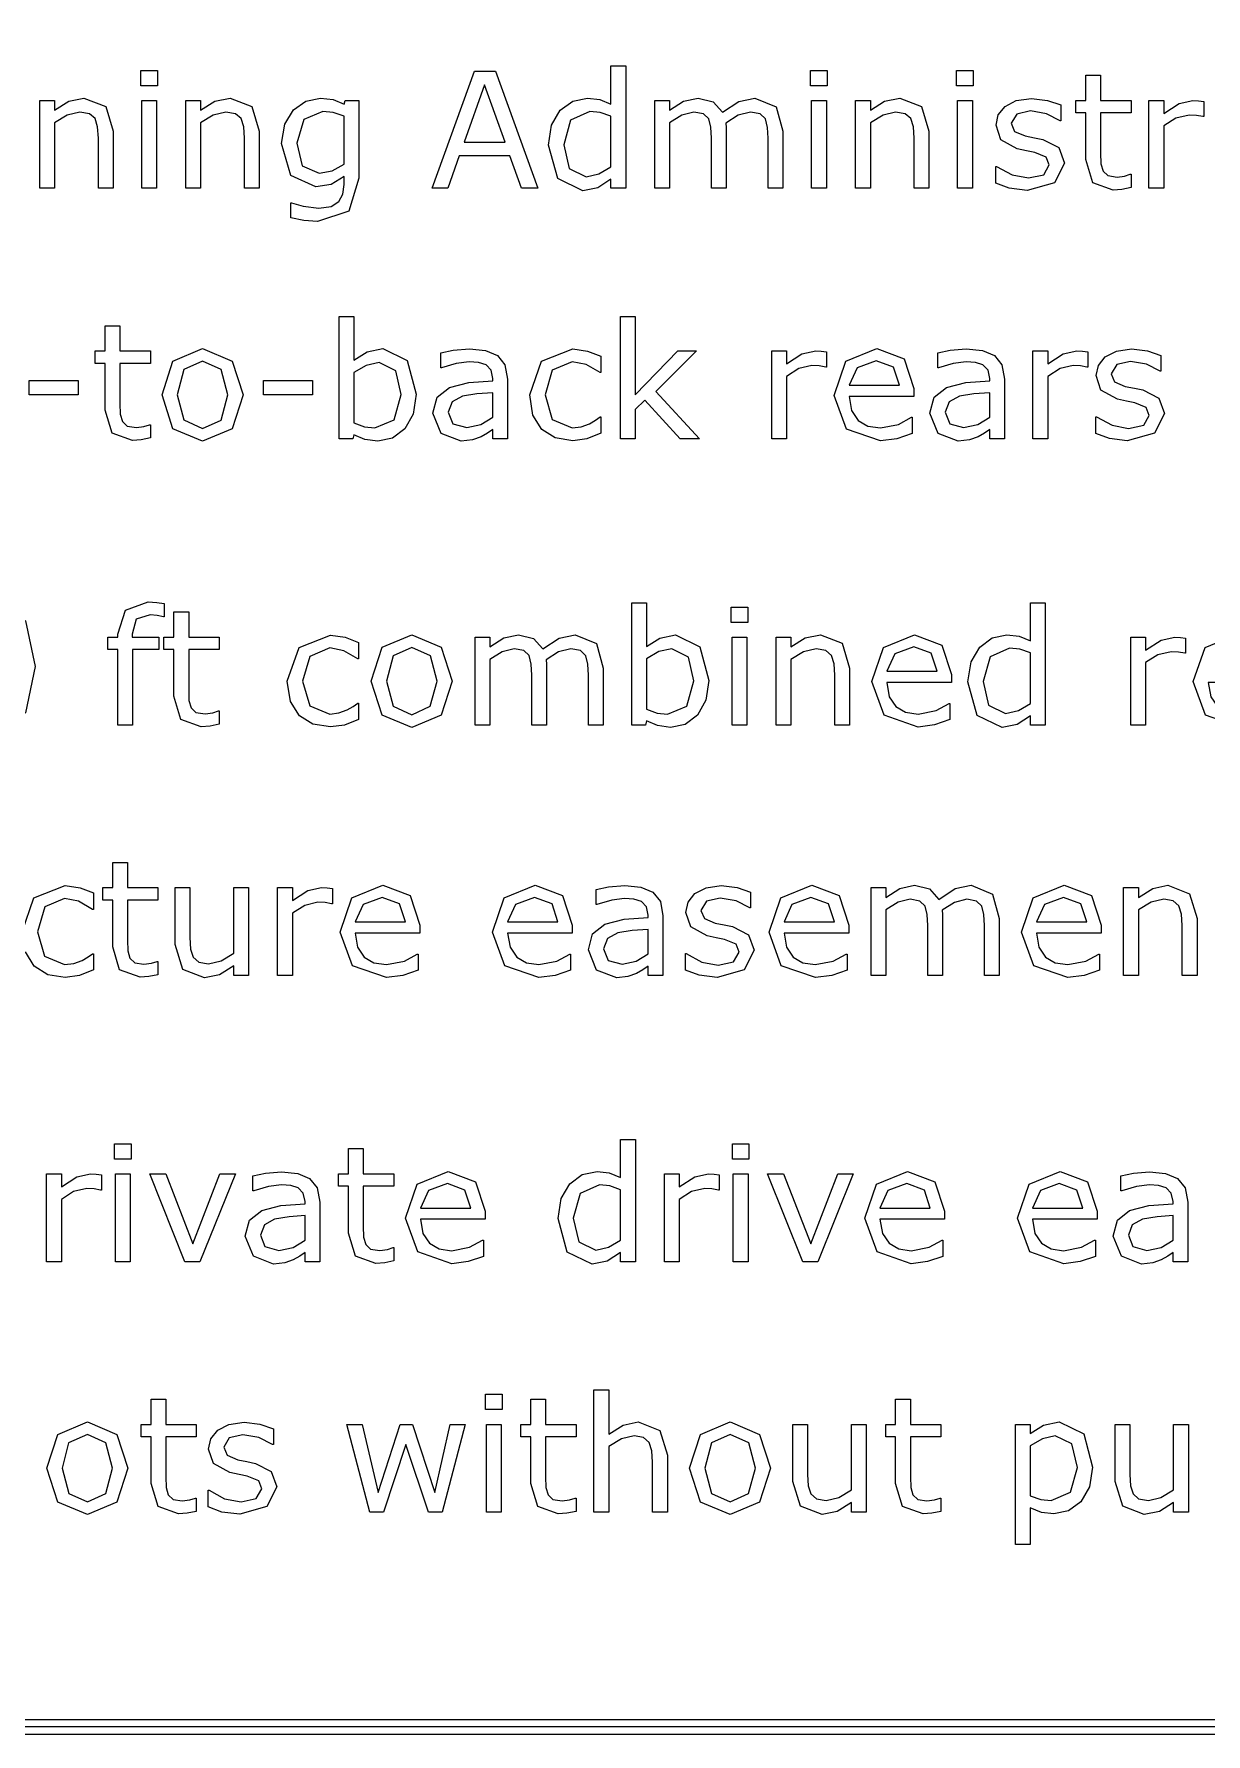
# Model space of a CAD drawing. Header units: inches. Extents: x -33163 to 19162, y -8858 to 30669.
# Drawn here: x 7891 to 8504, y 22702 to 23591 of the extents above; entities that cross this region are included whole.
import ezdxf

# ---------------------------------------------------------------- set-up
doc = ezdxf.new("R2010")
doc.units = ezdxf.units.IN
doc.layers.add('Layer 1', color=7, linetype='Continuous')
doc.layers.add('SOLID-2', color=253, linetype='Continuous')

# ---------------------------------------------------------------- blocks, each defined once
blk = doc.blocks.new('A$C0f725650')
at = {"layer": 'Layer 1', "color": 7}
for points in [[(112.21704, 118.63912), (111.763808, 118.547642), (111.393737, 118.298155), (111.14425, 117.928084), (111.052772, 117.474852), (111.052772, 72.495742), (111.14425, 72.04251), (111.393737, 71.672439), (111.763808, 71.422952), (112.21704, 71.331474), (191.59194, 71.331474), (192.045172, 71.422952), (192.415243, 71.672439), (192.66473, 72.04251), (192.756208, 72.495742), (192.756208, 117.474852), (192.66473, 117.928084), (192.415243, 118.298155), (192.045172, 118.547642), (191.59194, 118.63912), (112.21704, 118.63912)], [(112.21704, 118.533184), (191.59194, 118.533184), (192.004656, 118.45027), (192.340974, 118.223886), (192.567358, 117.887568), (192.650272, 117.474852), (192.650272, 72.495742), (192.567358, 72.083026), (192.340974, 71.746708), (192.004656, 71.520324), (191.59194, 71.43741), (112.21704, 71.43741), (111.804324, 71.520324), (111.468006, 71.746708), (111.241622, 72.083026), (111.158708, 72.495742), (111.158708, 117.474852), (111.241622, 117.887568), (111.468006, 118.223886), (111.804324, 118.45027), (112.21704, 118.533184), (112.21704, 118.533184)], [(112.21704, 118.427248), (191.59194, 118.427248), (191.964141, 118.352899), (192.266706, 118.149618), (192.469987, 117.847053), (192.544336, 117.474852), (192.544336, 72.495742), (192.469987, 72.123541), (192.266706, 71.820976), (191.964141, 71.617695), (191.59194, 71.543346), (112.21704, 71.543346), (111.844839, 71.617695), (111.542274, 71.820976), (111.338993, 72.123541), (111.264644, 72.495742), (111.264644, 117.474852), (111.338993, 117.847053), (111.542274, 118.149618), (111.844839, 118.352899), (112.21704, 118.427248), (112.21704, 118.427248)], [(133.183433, 95.707733), (132.936937, 95.707733), (132.936937, 95.934462), (133.183433, 95.934462), (133.183433, 95.707733)], [(138.812153, 94.191548), (138.566819, 94.191548), (138.397062, 94.674076), (137.648271, 94.674076), (137.478515, 94.191548), (137.244809, 94.191548), (137.875003, 95.922836), (138.181959, 95.922836), (138.812153, 94.191548)], [(140.110909, 94.191548), (139.892319, 94.191548), (139.892319, 94.327586), (139.695818, 94.200851), (139.47374, 94.155504), (139.103996, 94.334563), (138.967958, 94.831042), (139.014467, 95.125211), (139.142366, 95.344966), (139.326074, 95.47984), (139.544664, 95.526348), (139.726049, 95.504255), (139.892319, 95.43798), (139.892319, 96.000735), (140.110909, 96.000735), (140.110909, 94.191548)], [(143.092119, 95.707733), (142.845623, 95.707733), (142.845623, 95.934462), (143.092119, 95.934462), (143.092119, 95.707733)], [(145.25245, 95.707733), (145.005954, 95.707733), (145.005954, 95.934462), (145.25245, 95.934462), (145.25245, 95.707733)], [(147.586024, 94.203176), (147.451151, 94.176432), (147.322087, 94.165981), (147.019782, 94.272952), (146.916299, 94.615952), (146.916299, 95.306609), (146.768635, 95.306609), (146.768635, 95.490317), (146.916299, 95.490317), (146.916299, 95.863551), (147.134889, 95.863551), (147.134889, 95.490317), (147.586024, 95.490317), (147.586024, 95.306609), (147.134889, 95.306609), (147.134889, 94.714785), (147.139546, 94.554328), (147.172103, 94.44736), (147.241865, 94.378759), (147.379068, 94.35783), (147.490687, 94.372938), (147.574404, 94.39968), (147.586019, 94.39968), (147.586024, 94.203176)], [(138.326138, 94.871738), (138.022667, 95.721684), (137.718036, 94.871738), (138.326138, 94.871738)], [(132.527661, 94.191548), (132.309071, 94.191548), (132.309071, 94.931036), (132.298593, 95.098467), (132.260224, 95.221715), (132.176507, 95.293806), (132.034656, 95.318227), (131.847458, 95.274044), (131.66026, 95.161261), (131.66026, 94.191548), (131.44167, 94.191548), (131.44167, 95.490304), (131.66026, 95.490304), (131.66026, 95.346127), (131.871874, 95.478678), (132.09628, 95.526348), (132.41719, 95.399613), (132.527648, 95.03452), (132.527661, 94.191548)], [(133.169482, 94.191548), (132.950891, 94.191548), (132.950891, 95.490304), (133.169482, 95.490304), (133.169482, 94.191548)], [(134.687992, 94.191548), (134.469402, 94.191548), (134.469402, 94.931036), (134.458924, 95.098467), (134.420557, 95.221715), (134.33684, 95.293806), (134.194989, 95.318227), (134.007792, 95.274044), (133.820594, 95.161261), (133.820594, 94.191548), (133.602003, 94.191548), (133.602003, 95.490304), (133.820594, 95.490304), (133.820594, 95.346127), (134.032207, 95.478678), (134.256613, 95.526348), (134.577523, 95.399613), (134.687982, 95.03452), (134.687992, 94.191548)], [(136.162317, 94.339214), (136.012328, 93.854361), (135.550729, 93.699717), (135.348415, 93.714825), (135.155404, 93.755521), (135.155404, 93.978762), (135.16702, 93.978762), (135.336779, 93.927603), (135.569321, 93.89621), (135.754193, 93.922951), (135.868141, 93.997365), (135.926275, 94.106662), (135.943711, 94.249677), (135.943711, 94.368274), (135.754188, 94.249677), (135.525133, 94.211307), (135.155389, 94.378738), (135.019351, 94.853127), (135.065859, 95.14148), (135.19492, 95.351932), (135.378631, 95.479832), (135.593734, 95.52634), (135.782093, 95.503083), (135.943711, 95.434482), (135.957655, 95.490293), (136.162291, 95.490293), (136.162317, 94.339214)], [(135.943727, 94.548502), (135.943727, 95.256598), (135.780948, 95.312409), (135.63212, 95.329845), (135.348415, 95.20892), (135.244934, 94.857781), (135.321674, 94.526407), (135.576308, 94.413623), (135.766993, 94.449667), (135.943727, 94.548497), (135.943727, 94.548502)], [(139.892319, 94.511297), (139.892319, 95.256598), (139.734188, 95.311245), (139.581873, 95.326352), (139.295843, 95.198453), (139.193526, 94.835686), (139.272588, 94.483383), (139.526062, 94.363622), (139.714424, 94.404318), (139.892319, 94.511289), (139.892319, 94.511297)], [(142.436345, 94.191548), (142.217754, 94.191548), (142.217754, 94.931036), (142.209605, 95.092654), (142.178213, 95.217066), (142.101473, 95.292642), (141.957296, 95.318227), (141.773586, 95.271719), (141.589875, 95.155448), (141.595696, 95.092659), (141.598077, 95.022897), (141.598077, 94.191548), (141.379484, 94.191548), (141.379484, 94.931036), (141.371335, 95.093818), (141.339942, 95.218228), (141.263203, 95.292642), (141.119026, 95.318227), (140.938805, 95.274044), (140.759746, 95.161261), (140.759746, 94.191548), (140.541156, 94.191548), (140.541156, 95.490304), (140.759746, 95.490304), (140.759746, 95.346127), (140.963221, 95.478678), (141.18065, 95.526348), (141.405053, 95.470537), (141.543417, 95.315896), (141.785264, 95.476352), (142.018971, 95.526348), (142.334065, 95.396123), (142.436385, 95.03452), (142.436345, 94.191548)], [(143.078165, 94.191548), (142.859575, 94.191548), (142.859575, 95.490304), (143.078165, 95.490304), (143.078165, 94.191548)], [(144.596676, 94.191548), (144.378085, 94.191548), (144.378085, 94.931036), (144.367608, 95.098467), (144.329238, 95.221715), (144.245521, 95.293806), (144.10367, 95.318227), (143.916473, 95.274044), (143.729275, 95.161261), (143.729275, 94.191548), (143.510684, 94.191548), (143.510684, 95.490304), (143.729275, 95.490304), (143.729275, 95.346127), (143.940891, 95.478678), (144.165294, 95.526348), (144.486204, 95.399613), (144.596663, 95.03452), (144.596676, 94.191548)], [(145.238496, 94.191548), (145.019905, 94.191548), (145.019905, 95.490304), (145.238496, 95.490304), (145.238496, 94.191548)], [(146.598879, 94.565944), (146.451212, 94.274101), (146.050075, 94.160155), (145.784974, 94.193874), (145.583824, 94.269449), (145.583824, 94.514784), (145.59544, 94.514784), (145.825656, 94.390372), (146.068665, 94.345027), (146.294232, 94.391536), (146.375623, 94.538038), (146.331438, 94.654309), (146.161682, 94.721749), (146.039598, 94.74617), (145.90356, 94.776401), (145.660551, 94.908952), (145.589624, 95.125216), (145.622181, 95.27637), (145.723336, 95.403105), (145.888444, 95.489148), (146.114012, 95.521702), (146.348879, 95.492635), (146.547706, 95.424034), (146.547706, 95.190328), (146.53609, 95.190328), (146.332615, 95.293811), (146.097745, 95.33683), (145.895432, 95.290322), (145.812879, 95.154284), (145.862877, 95.033361), (146.021005, 94.967086), (146.155882, 94.93918), (146.281456, 94.913595), (146.516323, 94.793837), (146.598879, 94.565944), (146.598879, 94.565944)], [(148.660377, 95.251946), (148.648762, 95.251946), (148.553419, 95.268218), (148.445287, 95.274039), (148.249951, 95.228692), (148.068566, 95.113583), (148.068566, 94.191548), (147.849975, 94.191548), (147.849975, 95.490304), (148.068566, 95.490304), (148.068566, 95.298455), (148.297623, 95.446121), (148.501098, 95.490304), (148.583651, 95.486811), (148.66039, 95.47636), (148.660377, 95.251946)], [(137.012267, 91.146661), (136.965755, 90.853656), (136.842507, 90.635066), (136.661125, 90.496702), (136.443696, 90.451355), (136.250686, 90.478096), (136.087903, 90.547862), (136.073952, 90.487386), (135.869313, 90.487386), (135.869313, 92.296575), (136.087903, 92.296575), (136.087903, 91.650104), (136.28324, 91.773352), (136.515784, 91.822186), (136.878552, 91.645453), (137.012267, 91.146647), (137.012267, 91.146661)], [(141.202703, 90.487386), (140.914347, 90.487386), (140.393449, 91.055956), (140.251599, 90.92108), (140.251599, 90.487386), (140.033008, 90.487386), (140.033008, 92.296575), (140.251599, 92.296575), (140.251599, 91.136183), (140.882954, 91.786142), (141.158518, 91.786142), (140.555067, 91.186179), (141.202703, 90.487386)], [(133.07879, 90.499014), (132.943914, 90.47227), (132.814853, 90.461819), (132.512546, 90.56879), (132.409065, 90.91179), (132.409065, 91.602447), (132.261398, 91.602447), (132.261398, 91.786155), (132.409065, 91.786155), (132.409065, 92.159389), (132.627655, 92.159389), (132.627655, 91.786155), (133.07879, 91.786155), (133.07879, 91.602447), (132.627655, 91.602447), (132.627655, 91.010623), (132.632312, 90.850166), (132.664866, 90.743198), (132.734629, 90.674597), (132.871831, 90.653668), (132.983451, 90.668776), (133.067167, 90.695518), (133.078782, 90.695518), (133.07879, 90.499014)], [(134.449635, 91.136183), (134.286853, 90.635052), (133.850833, 90.451342), (133.41249, 90.635052), (133.250873, 91.136183), (133.41249, 91.637314), (133.850833, 91.822186), (134.286853, 91.637314), (134.449635, 91.136183), (134.449635, 91.136183)], [(138.362182, 90.487386), (138.144753, 90.487386), (138.144753, 90.62575), (138.065688, 90.569939), (137.970345, 90.514127), (137.844772, 90.469945), (137.678502, 90.451345), (137.380847, 90.567616), (137.258763, 90.86411), (137.321548, 91.102467), (137.502933, 91.246644), (137.787799, 91.317571), (138.144753, 91.345474), (138.144753, 91.379195), (138.118009, 91.502443), (138.043595, 91.57918), (137.931976, 91.615227), (137.795938, 91.62454), (137.604088, 91.601283), (137.385498, 91.536172), (137.373883, 91.536172), (137.373883, 91.75825), (137.558757, 91.796619), (137.797112, 91.817548), (138.03547, 91.794291), (138.212203, 91.717551), (138.323826, 91.579188), (138.362195, 91.368736), (138.362182, 90.487386)], [(139.743491, 90.568777), (139.535364, 90.487386), (139.327238, 90.458319), (139.069114, 90.499014), (138.867964, 90.624586), (138.736578, 90.836202), (138.690067, 91.135019), (138.864475, 91.634988), (139.327238, 91.816373), (139.545829, 91.78498), (139.743491, 91.708241), (139.743491, 91.465232), (139.731875, 91.465232), (139.524913, 91.584993), (139.317949, 91.62685), (139.02378, 91.501276), (138.916812, 91.135019), (139.021457, 90.773413), (139.317949, 90.647842), (139.452825, 90.665278), (139.576073, 90.710625), (139.665603, 90.761785), (139.731875, 90.809458), (139.743491, 90.809458), (139.743491, 90.568777)], [(143.080491, 91.547784), (143.068876, 91.547784), (142.973533, 91.564056), (142.865401, 91.569877), (142.670062, 91.52453), (142.48868, 91.409421), (142.48868, 90.487386), (142.270089, 90.487386), (142.270089, 91.786142), (142.48868, 91.786142), (142.48868, 91.594293), (142.717734, 91.741959), (142.921209, 91.786142), (143.003762, 91.782649), (143.080501, 91.772198), (143.080491, 91.547784)], [(144.373434, 91.114091), (143.416517, 91.114091), (143.452561, 90.904803), (143.551393, 90.759462), (143.694408, 90.675745), (143.878116, 90.647842), (144.144379, 90.700164), (144.336228, 90.804809), (144.347843, 90.804809), (144.347843, 90.566451), (144.122276, 90.488548), (143.880431, 90.457155), (143.37581, 90.631563), (143.194428, 91.129206), (143.367672, 91.634988), (143.825784, 91.822186), (144.230411, 91.668707), (144.373423, 91.232687), (144.373434, 91.114091)], [(145.714049, 90.487386), (145.49662, 90.487386), (145.49662, 90.62575), (145.417555, 90.569939), (145.322213, 90.514127), (145.196639, 90.469945), (145.03037, 90.451345), (144.732714, 90.567616), (144.61063, 90.86411), (144.673415, 91.102467), (144.8548, 91.246644), (145.139666, 91.317571), (145.49662, 91.345474), (145.49662, 91.379195), (145.469879, 91.502443), (145.395465, 91.57918), (145.283843, 91.615227), (145.147805, 91.62454), (144.955956, 91.601283), (144.737365, 91.536172), (144.72575, 91.536172), (144.72575, 91.75825), (144.910622, 91.796619), (145.14898, 91.817548), (145.387334, 91.794291), (145.564068, 91.717551), (145.67569, 91.579188), (145.71406, 91.368736), (145.714049, 90.487386)], [(146.945368, 91.547784), (146.933753, 91.547784), (146.838411, 91.564056), (146.730278, 91.569877), (146.534942, 91.52453), (146.353557, 91.409421), (146.353557, 90.487386), (146.134967, 90.487386), (146.134967, 91.786142), (146.353557, 91.786142), (146.353557, 91.594293), (146.582612, 91.741959), (146.78609, 91.786142), (146.868642, 91.782649), (146.945382, 91.772198), (146.945368, 91.547784)], [(148.079017, 90.861782), (147.931353, 90.569939), (147.530216, 90.455993), (147.265114, 90.489712), (147.063965, 90.565287), (147.063965, 90.810622), (147.07558, 90.810622), (147.305799, 90.68621), (147.548808, 90.640865), (147.774376, 90.687374), (147.855764, 90.833876), (147.811581, 90.950147), (147.641825, 91.017587), (147.519739, 91.042008), (147.383701, 91.072239), (147.140694, 91.20479), (147.069767, 91.421054), (147.102324, 91.572208), (147.20348, 91.698943), (147.368588, 91.784986), (147.594152, 91.81754), (147.829023, 91.788473), (148.027846, 91.719872), (148.027846, 91.486166), (148.016231, 91.486166), (147.812756, 91.589649), (147.577886, 91.632668), (147.375573, 91.58616), (147.29302, 91.450122), (147.343018, 91.329199), (147.501146, 91.262924), (147.636023, 91.235018), (147.761596, 91.209433), (147.996464, 91.089675), (148.079017, 90.861782), (148.079017, 90.861782)], [(134.224067, 91.136183), (134.125235, 91.510579), (133.850833, 91.633827), (133.574108, 91.510579), (133.47644, 91.136183), (133.57527, 90.765275), (133.850833, 90.639701), (134.124073, 90.764113), (134.224067, 91.136183), (134.224067, 91.136183)], [(136.786699, 91.14084), (136.709959, 91.493143), (136.462299, 91.614065), (136.269288, 91.572208), (136.087903, 91.466401), (136.087903, 90.722262), (136.247196, 90.664125), (136.399513, 90.647853), (136.683215, 90.76645), (136.786699, 91.140845), (136.786699, 91.14084)], [(144.160656, 91.281521), (144.073452, 91.547784), (143.814166, 91.641965), (143.533952, 91.538484), (143.416517, 91.281521), (144.160656, 91.281521)], [(132.011415, 91.13967), (131.285878, 91.13967), (131.285878, 91.350122), (132.011415, 91.350122), (132.011415, 91.13967)], [(135.476315, 91.139676), (134.750778, 91.139676), (134.750778, 91.350128), (135.476315, 91.350128), (135.476315, 91.139676)], [(138.144753, 90.807135), (138.144753, 91.16874), (137.908721, 91.151304), (137.694782, 91.117586), (137.542464, 91.033869), (137.48433, 90.879228), (137.551767, 90.710633), (137.757568, 90.654822), (137.96802, 90.699005), (138.144753, 90.80714), (138.144753, 90.807135)], [(145.49662, 90.807135), (145.49662, 91.16874), (145.260589, 91.151304), (145.046649, 91.117586), (144.894332, 91.033869), (144.836197, 90.879228), (144.903634, 90.710633), (145.109435, 90.654822), (145.319887, 90.699005), (145.49662, 90.80714), (145.49662, 90.807135)], [(131.375408, 87.120284), (131.228905, 86.435443), (130.776606, 86.218014), (130.320822, 86.43893), (130.177807, 87.117959), (130.323148, 87.79931), (130.776606, 88.020226), (131.231231, 87.795823), (131.375408, 87.120284), (131.375408, 87.120284)], [(133.283427, 87.851634), (133.271812, 87.851634), (133.177631, 87.872562), (133.075311, 87.884178), (132.870675, 87.821392), (132.807887, 87.596986), (132.807887, 87.552803), (133.202049, 87.552803), (133.202049, 87.369095), (132.814853, 87.369095), (132.814853, 86.254058), (132.596262, 86.254058), (132.596262, 87.369106), (132.448596, 87.369106), (132.448596, 87.552814), (132.596262, 87.552814), (132.596262, 87.595835), (132.711369, 87.950464), (133.043908, 88.074876), (133.175294, 88.067891), (133.283427, 88.051619), (133.283427, 87.851634)], [(141.342228, 86.913319), (141.29572, 86.620315), (141.172472, 86.401724), (140.991087, 86.263361), (140.773658, 86.218014), (140.580647, 86.244755), (140.417868, 86.314521), (140.403914, 86.254058), (140.199277, 86.254058), (140.199277, 88.063247), (140.417868, 88.063247), (140.417868, 87.416776), (140.613204, 87.540024), (140.845746, 87.588858), (141.208516, 87.412125), (141.342228, 86.913319), (141.342228, 86.913319)], [(146.315174, 86.254058), (146.096584, 86.254058), (146.096584, 86.390096), (145.900083, 86.263361), (145.678005, 86.218014), (145.308261, 86.397073), (145.172223, 86.893552), (145.218732, 87.187721), (145.346631, 87.407476), (145.530339, 87.54235), (145.748929, 87.588858), (145.930314, 87.566765), (146.096584, 87.50049), (146.096584, 88.063245), (146.315174, 88.063245), (146.315174, 86.254058)], [(134.096168, 86.265686), (133.961294, 86.238942), (133.83223, 86.228491), (133.529923, 86.335462), (133.426442, 86.678462), (133.426442, 87.369119), (133.278778, 87.369119), (133.278778, 87.552827), (133.426442, 87.552827), (133.426442, 87.926061), (133.645032, 87.926061), (133.645032, 87.552827), (134.096168, 87.552827), (134.096168, 87.369119), (133.645032, 87.369119), (133.645032, 86.777295), (133.649689, 86.616838), (133.682246, 86.50987), (133.752009, 86.441269), (133.889208, 86.42034), (134.00083, 86.435448), (134.084547, 86.46219), (134.096162, 86.46219), (134.096168, 86.265686)], [(141.917773, 87.770235), (141.671277, 87.770235), (141.671277, 87.996964), (141.917773, 87.996964), (141.917773, 87.770235)], [(136.157666, 86.335449), (135.94954, 86.254058), (135.741414, 86.224991), (135.483292, 86.265686), (135.28214, 86.391258), (135.150753, 86.602874), (135.104245, 86.901691), (135.278653, 87.40166), (135.741414, 87.583045), (135.960004, 87.551652), (136.157666, 87.474913), (136.157666, 87.231904), (136.146051, 87.231904), (135.939086, 87.351665), (135.732124, 87.393522), (135.437955, 87.267948), (135.330984, 86.901691), (135.43563, 86.540085), (135.732124, 86.414514), (135.866998, 86.43195), (135.990246, 86.477297), (136.079775, 86.528457), (136.146051, 86.57613), (136.157666, 86.57613), (136.157666, 86.335449)], [(137.54479, 86.902855), (137.382011, 86.401724), (136.945991, 86.218014), (136.507646, 86.401724), (136.346028, 86.902855), (136.507646, 87.403986), (136.945991, 87.588858), (137.382011, 87.403986), (137.54479, 86.902855), (137.54479, 86.902855)], [(139.778373, 86.254058), (139.55978, 86.254058), (139.55978, 86.993546), (139.551631, 87.155164), (139.520238, 87.279576), (139.443499, 87.355152), (139.299322, 87.380737), (139.115611, 87.334229), (138.931903, 87.217958), (138.937724, 87.155169), (138.940106, 87.085407), (138.940106, 86.254058), (138.721515, 86.254058), (138.721515, 86.993546), (138.713366, 87.156328), (138.681973, 87.280738), (138.605233, 87.355152), (138.461057, 87.380737), (138.280836, 87.336554), (138.101777, 87.223771), (138.101777, 86.254058), (137.883186, 86.254058), (137.883186, 87.552814), (138.101777, 87.552814), (138.101777, 87.408637), (138.305252, 87.541188), (138.522681, 87.588858), (138.747087, 87.533047), (138.885451, 87.378406), (139.127295, 87.538862), (139.361002, 87.588858), (139.676099, 87.458633), (139.778418, 87.09703), (139.778373, 86.254058)], [(141.903821, 86.254058), (141.685231, 86.254058), (141.685231, 87.552814), (141.903821, 87.552814), (141.903821, 86.254058)], [(143.422332, 86.254058), (143.203739, 86.254058), (143.203739, 86.993546), (143.193261, 87.160977), (143.154892, 87.284225), (143.071178, 87.356316), (142.929324, 87.380737), (142.742129, 87.336554), (142.554931, 87.223771), (142.554931, 86.254058), (142.336338, 86.254058), (142.336338, 87.552814), (142.554931, 87.552814), (142.554931, 87.408637), (142.766545, 87.541188), (142.990951, 87.588858), (143.311861, 87.462123), (143.422319, 87.09703), (143.422332, 86.254058)], [(144.930376, 86.880763), (143.973458, 86.880763), (144.009503, 86.671475), (144.108335, 86.526134), (144.25135, 86.442417), (144.435058, 86.414514), (144.701321, 86.466836), (144.89317, 86.571481), (144.904785, 86.571481), (144.904785, 86.333123), (144.679218, 86.25522), (144.437373, 86.223827), (143.932755, 86.398235), (143.75137, 86.895878), (143.924614, 87.40166), (144.382726, 87.588858), (144.787353, 87.435379), (144.930365, 86.999359), (144.930376, 86.880763)], [(148.392952, 87.314456), (148.381337, 87.314456), (148.285995, 87.330728), (148.177862, 87.336549), (147.982526, 87.291202), (147.801141, 87.176093), (147.801141, 86.254058), (147.582551, 86.254058), (147.582551, 87.552814), (147.801141, 87.552814), (147.801141, 87.360965), (148.030196, 87.508631), (148.233673, 87.552814), (148.316226, 87.549321), (148.392966, 87.53887), (148.392952, 87.314456)], [(149.685895, 86.880763), (148.728978, 86.880763), (148.765022, 86.671475), (148.863852, 86.526134), (149.006867, 86.442417), (149.190578, 86.414514), (149.456838, 86.466836), (149.648687, 86.571481), (149.660302, 86.571481), (149.660302, 86.333123), (149.434735, 86.25522), (149.192887, 86.223827), (148.688269, 86.398235), (148.506884, 86.895878), (148.680131, 87.40166), (149.13824, 87.588858), (149.542867, 87.435379), (149.685882, 86.999359), (149.685895, 86.880763)], [(137.319222, 86.902855), (137.220393, 87.277251), (136.945991, 87.400499), (136.669264, 87.277251), (136.571596, 86.902855), (136.670425, 86.531947), (136.945991, 86.406373), (137.219229, 86.530785), (137.319222, 86.902855), (137.319222, 86.902855)], [(141.116661, 86.907499), (141.039921, 87.259801), (140.792263, 87.380724), (140.59925, 87.338867), (140.417868, 87.23306), (140.417868, 86.48892), (140.57716, 86.430784), (140.729475, 86.414512), (141.01318, 86.533108), (141.116661, 86.907504), (141.116661, 86.907499)], [(144.717598, 87.048193), (144.630394, 87.314456), (144.371108, 87.408637), (144.090894, 87.305156), (143.973458, 87.048193), (144.717598, 87.048193)], [(146.096584, 86.573807), (146.096584, 87.319108), (145.938453, 87.373755), (145.786138, 87.388862), (145.500108, 87.260963), (145.397788, 86.898196), (145.476853, 86.545893), (145.730327, 86.426132), (145.918686, 86.466828), (146.096584, 86.573799), (146.096584, 86.573807)], [(133.19041, 82.561524), (133.055536, 82.53478), (132.926473, 82.524329), (132.624165, 82.6313), (132.520684, 82.9743), (132.520684, 83.664957), (132.373021, 83.664957), (132.373021, 83.848665), (132.520684, 83.848665), (132.520684, 84.221899), (132.739275, 84.221899), (132.739275, 83.848665), (133.19041, 83.848665), (133.19041, 83.664957), (132.739275, 83.664957), (132.739275, 83.073133), (132.743932, 82.912676), (132.776488, 82.805708), (132.846251, 82.737107), (132.983451, 82.716178), (133.095073, 82.731286), (133.17879, 82.758028), (133.190405, 82.758028), (133.19041, 82.561524)], [(132.235818, 82.631287), (132.027692, 82.549896), (131.819566, 82.520829), (131.561441, 82.561524), (131.360292, 82.687096), (131.228905, 82.898712)], [(131.182397, 83.197529), (131.356805, 83.697498), (131.819566, 83.878883), (132.038156, 83.84749), (132.235818, 83.770751), (132.235818, 83.527742), (132.224203, 83.527742), (132.017238, 83.647503), (131.810274, 83.68936), (131.516108, 83.563786), (131.409137, 83.197529), (131.513782, 82.835923), (131.810274, 82.710352), (131.94515, 82.727788), (132.068398, 82.773135), (132.157928, 82.824295), (132.224203, 82.871968), (132.235818, 82.871968), (132.235818, 82.631287)], [(134.531026, 82.549909), (134.312432, 82.549909), (134.312432, 82.694086), (134.100819, 82.560373), (133.877577, 82.513865), (133.558993, 82.638275), (133.445045, 83.005696), (133.445045, 83.848665), (133.663638, 83.848665), (133.663638, 83.109177), (133.672925, 82.93942), (133.712459, 82.81966), (133.793847, 82.745246), (133.939188, 82.721989), (134.12406, 82.766171), (134.312419, 82.878955), (134.312419, 83.848663), (134.531012, 83.848663), (134.531026, 82.549909)], [(135.771645, 83.610308), (135.76003, 83.610308), (135.664684, 83.626579), (135.556552, 83.6324), (135.361216, 83.587053), (135.179831, 83.471944), (135.179831, 82.549896), (134.96124, 82.549896), (134.96124, 83.848652), (135.179831, 83.848652), (135.179831, 83.656803), (135.408888, 83.804469), (135.612363, 83.848652), (135.694916, 83.845159), (135.771655, 83.834708), (135.771645, 83.610308)], [(137.064588, 83.176614), (136.10767, 83.176614), (136.143715, 82.967326), (136.242547, 82.821985), (136.385559, 82.738269), (136.56927, 82.710366), (136.835533, 82.762687), (137.027379, 82.867332), (137.038995, 82.867332), (137.038995, 82.628975), (136.813427, 82.551071), (136.571582, 82.519678), (136.066962, 82.694086), (135.885577, 83.191729), (136.058823, 83.697512), (136.516935, 83.884709), (136.92156, 83.73123), (137.064575, 83.29521), (137.064588, 83.176614)], [(139.320261, 83.176614), (138.363344, 83.176614), (138.399388, 82.967326), (138.49822, 82.821985), (138.641233, 82.738269), (138.824943, 82.710366), (139.091206, 82.762687), (139.283053, 82.867332), (139.294668, 82.867332), (139.294668, 82.628975), (139.0691, 82.551071), (138.827256, 82.519678), (138.322635, 82.694086), (138.141253, 83.191729), (138.314496, 83.697512), (138.772609, 83.884709), (139.177233, 83.73123), (139.320248, 83.29521), (139.320261, 83.176614)], [(140.660874, 82.549896), (140.443448, 82.549896), (140.443448, 82.68826), (140.364382, 82.632449), (140.26904, 82.576637), (140.143466, 82.532455), (139.977197, 82.513855), (139.679541, 82.630126), (139.557454, 82.92662), (139.620243, 83.164977), (139.801627, 83.309154), (140.086493, 83.380081), (140.443448, 83.407984), (140.443448, 83.441705), (140.416704, 83.564953), (140.34229, 83.64169), (140.23067, 83.677737), (140.094632, 83.68705), (139.902783, 83.663793), (139.684192, 83.598682), (139.672577, 83.598682), (139.672577, 83.82076), (139.857449, 83.859129), (140.095807, 83.880058), (140.334164, 83.856801), (140.510898, 83.780061), (140.622517, 83.641698), (140.660887, 83.431246), (140.660874, 82.549896)], [(142.009628, 82.924292), (141.861964, 82.632449), (141.460825, 82.518503), (141.195726, 82.552222), (140.994574, 82.627797), (140.994574, 82.873132), (141.006189, 82.873132), (141.236408, 82.74872), (141.479414, 82.703375), (141.704982, 82.749884), (141.786373, 82.896386), (141.74219, 83.012657), (141.572434, 83.080097), (141.450347, 83.104518), (141.314309, 83.134749), (141.0713, 83.2673), (141.000376, 83.483564), (141.032931, 83.634718), (141.134089, 83.761453), (141.299194, 83.847496), (141.524761, 83.88005), (141.759632, 83.850983), (141.958455, 83.782382), (141.958455, 83.548676), (141.94684, 83.548676), (141.743362, 83.652159), (141.508495, 83.695178), (141.306181, 83.64867), (141.223629, 83.512632), (141.273624, 83.391709), (141.431755, 83.325434), (141.566629, 83.297528), (141.692203, 83.271943), (141.927073, 83.152185), (142.009626, 82.924292), (142.009628, 82.924292)], [(143.409542, 83.176601), (142.452625, 83.176601), (142.488669, 82.967313), (142.587499, 82.821972), (142.730514, 82.738255), (142.914224, 82.710352), (143.180485, 82.762674), (143.372334, 82.867319), (143.383949, 82.867319), (143.383949, 82.628961), (143.158381, 82.551058), (142.916537, 82.519665), (142.411916, 82.694073), (142.230531, 83.191716), (142.403777, 83.697498), (142.861887, 83.884696), (143.266514, 83.731217), (143.409529, 83.295197), (143.409542, 83.176601)], [(145.636146, 82.549896), (145.417555, 82.549896), (145.417555, 83.289384), (145.409406, 83.451002), (145.378013, 83.575414), (145.301274, 83.65099), (145.157097, 83.676575), (144.973386, 83.630067), (144.789676, 83.513796), (144.795497, 83.451007), (144.797878, 83.381245), (144.797878, 82.549896), (144.579285, 82.549896), (144.579285, 83.289384), (144.571136, 83.452166), (144.539743, 83.576576), (144.463003, 83.65099), (144.318827, 83.676575), (144.138606, 83.632392), (143.959547, 83.519609), (143.959547, 82.549896), (143.740956, 82.549896), (143.740956, 83.848652), (143.959547, 83.848652), (143.959547, 83.704475), (144.163022, 83.837026), (144.380451, 83.884696), (144.604854, 83.828885), (144.743218, 83.674244), (144.985065, 83.8347), (145.218771, 83.884696), (145.533866, 83.754471), (145.636185, 83.392868), (145.636146, 82.549896)], [(147.144192, 83.176601), (146.187275, 83.176601), (146.223319, 82.967313), (146.322151, 82.821972), (146.465164, 82.738255), (146.648874, 82.710352), (146.915137, 82.762674), (147.106986, 82.867319), (147.118602, 82.867319), (147.118602, 82.628961), (146.893034, 82.551058), (146.651189, 82.519665), (146.146569, 82.694073), (145.965186, 83.191716), (146.13843, 83.697498), (146.596542, 83.884696), (147.001166, 83.731217), (147.144181, 83.295197), (147.144192, 83.176601)], [(148.561545, 82.549896), (148.342954, 82.549896), (148.342954, 83.289384), (148.332477, 83.456815), (148.294107, 83.580063), (148.210393, 83.652154), (148.068539, 83.676575), (147.881341, 83.632392), (147.694144, 83.519609), (147.694144, 82.549896), (147.475553, 82.549896), (147.475553, 83.848652), (147.694144, 83.848652), (147.694144, 83.704475), (147.90576, 83.837026), (148.130163, 83.884696), (148.451073, 83.757961), (148.561531, 83.392868), (148.561545, 82.549896)], [(136.85181, 83.344045), (136.764606, 83.610308), (136.50532, 83.704489), (136.225106, 83.601008), (136.10767, 83.344045), (136.85181, 83.344045)], [(139.107483, 83.344045), (139.02028, 83.610308), (138.760993, 83.704489), (138.480779, 83.601008), (138.363344, 83.344045), (139.107483, 83.344045)], [(143.196764, 83.344031), (143.109561, 83.610294), (142.850275, 83.704475), (142.570057, 83.600994), (142.452625, 83.344031), (143.196764, 83.344031)], [(146.931414, 83.344031), (146.84421, 83.610294), (146.584924, 83.704475), (146.30471, 83.600994), (146.187275, 83.344031), (146.931414, 83.344031)], [(140.443448, 82.869645), (140.443448, 83.23125), (140.207416, 83.213814), (139.993474, 83.180096), (139.841159, 83.096379), (139.783022, 82.941738), (139.850462, 82.773143), (140.056262, 82.717332), (140.266714, 82.761515), (140.443448, 82.86965), (140.443448, 82.869645)], [(136.679728, 78.328196), (136.544852, 78.301452), (136.415791, 78.291001), (136.113483, 78.397972), (136.010002, 78.740972), (136.010002, 79.431629), (135.862336, 79.431629), (135.862336, 79.615337), (136.010002, 79.615337), (136.010002, 79.988571), (136.228593, 79.988571), (136.228593, 79.615337), (136.679728, 79.615337), (136.679728, 79.431629), (136.228593, 79.431629), (136.228593, 78.839805), (136.233249, 78.679348), (136.265806, 78.57238), (136.335569, 78.503779), (136.472769, 78.48285), (136.584391, 78.497958), (136.668105, 78.5247), (136.67972, 78.5247), (136.679728, 78.328196)], [(140.25276, 78.316568), (140.034169, 78.316568), (140.034169, 78.452606), (139.837672, 78.325871), (139.615591, 78.280524), (139.245847, 78.459583), (139.109809, 78.956062), (139.156317, 79.250231), (139.284217, 79.469986), (139.467927, 79.60486), (139.686518, 79.651368), (139.8679, 79.629275), (140.034169, 79.563), (140.034169, 80.125755), (140.25276, 80.125755), (140.25276, 78.316568)], [(141.934053, 79.832753), (141.687557, 79.832753), (141.687557, 80.059482), (141.934053, 80.059482), (141.934053, 79.832753)], [(132.353254, 79.376958), (132.341612, 79.376958), (132.246269, 79.39323), (132.138137, 79.399051), (131.942801, 79.353704), (131.761416, 79.238595), (131.761416, 78.316568), (131.542825, 78.316568), (131.542825, 79.615324), (131.761416, 79.615324), (131.761416, 79.423475), (131.990471, 79.571141), (132.193948, 79.615324), (132.276501, 79.611831), (132.35324, 79.60138), (132.353254, 79.376958)], [(132.77997, 78.316568), (132.56138, 78.316568), (132.56138, 79.615324), (132.77997, 79.615324), (132.77997, 78.316568)], [(134.335687, 79.615324), (133.81014, 78.316568), (133.590385, 78.316568), (133.068326, 79.615324), (133.30552, 79.615324), (133.707821, 78.581667), (134.106632, 79.615324), (134.335687, 79.615324)], [(135.584447, 78.316568), (135.367018, 78.316568), (135.367018, 78.454932), (135.287955, 78.399121), (135.19261, 78.343309), (135.067036, 78.299127), (134.90077, 78.280527), (134.603114, 78.396798), (134.481027, 78.693292), (134.543816, 78.931649), (134.725198, 79.075826), (135.010064, 79.146753), (135.367018, 79.174656), (135.367018, 79.208377), (135.340277, 79.331625), (135.265863, 79.408362), (135.15424, 79.444409), (135.018202, 79.453722), (134.826356, 79.430465), (134.607763, 79.365354), (134.596147, 79.365354), (134.596147, 79.587432), (134.78102, 79.625801), (135.019377, 79.64673), (135.257735, 79.623473), (135.434468, 79.546733), (135.546088, 79.40837), (135.584458, 79.197918), (135.584447, 78.316568)], [(138.030805, 78.943273), (137.073891, 78.943273), (137.109935, 78.733985), (137.208764, 78.588644), (137.351779, 78.504927), (137.535487, 78.477024), (137.80175, 78.529346), (137.9936, 78.633991), (138.005215, 78.633991), (138.005215, 78.395633), (137.779647, 78.31773), (137.5378, 78.286337), (137.033182, 78.460745), (136.851797, 78.958388), (137.025043, 79.46417), (137.483153, 79.651368), (137.88778, 79.497889), (138.030792, 79.061869), (138.030805, 78.943273)], [(137.81803, 79.110703), (137.730826, 79.376966), (137.47154, 79.471147), (137.191323, 79.367666), (137.073891, 79.110703), (137.81803, 79.110703)], [(140.034169, 78.636317), (140.034169, 79.381618), (139.876041, 79.436265), (139.723724, 79.451372), (139.437696, 79.323473), (139.335377, 78.960706), (139.414442, 78.608403), (139.667913, 78.488642), (139.856274, 78.529338), (140.034169, 78.636309), (140.034169, 78.636317)], [(141.493382, 79.376966), (141.481767, 79.376966), (141.386424, 79.393238), (141.278292, 79.399059), (141.082955, 79.353712), (140.90157, 79.238603), (140.90157, 78.316568), (140.68298, 78.316568), (140.68298, 79.615324), (140.90157, 79.615324), (140.90157, 79.423475), (141.130628, 79.571141), (141.334103, 79.615324), (141.416655, 79.611831), (141.493395, 79.60138), (141.493382, 79.376966)], [(141.920099, 78.316568), (141.701508, 78.316568), (141.701508, 79.615324), (141.920099, 79.615324), (141.920099, 78.316568)], [(143.475815, 79.615324), (142.950268, 78.316568), (142.730514, 78.316568), (142.208454, 79.615324), (142.445648, 79.615324), (142.847949, 78.581667), (143.24676, 79.615324), (143.475815, 79.615324)], [(144.828056, 78.943273), (143.871142, 78.943273), (143.907186, 78.733985), (144.006015, 78.588644), (144.14903, 78.504927), (144.332738, 78.477024), (144.599001, 78.529346), (144.790851, 78.633991), (144.802466, 78.633991), (144.802466, 78.395633), (144.576901, 78.31773), (144.335053, 78.286337), (143.830435, 78.460745), (143.649051, 78.958388), (143.822294, 79.46417), (144.280407, 79.651368), (144.685033, 79.497889), (144.828046, 79.061869), (144.828056, 78.943273)], [(144.615281, 79.110703), (144.528077, 79.376966), (144.268789, 79.471147), (143.988574, 79.367666), (143.871142, 79.110703), (144.615281, 79.110703)], [(147.083732, 78.943273), (146.126815, 78.943273), (146.162859, 78.733985), (146.261689, 78.588644), (146.404704, 78.504927), (146.588412, 78.477024), (146.854675, 78.529346), (147.046524, 78.633991), (147.058139, 78.633991), (147.058139, 78.395633), (146.832571, 78.31773), (146.590724, 78.286337), (146.086106, 78.460745), (145.904721, 78.958388), (146.077968, 79.46417), (146.536077, 79.651368), (146.940704, 79.497889), (147.083719, 79.061869), (147.083732, 78.943273)], [(146.870955, 79.110703), (146.783751, 79.376966), (146.524465, 79.471147), (146.244247, 79.367666), (146.126815, 79.110703), (146.870955, 79.110703)], [(148.424345, 78.316568), (148.206916, 78.316568), (148.206916, 78.454932), (148.127851, 78.399121), (148.032508, 78.343309), (147.906935, 78.299127), (147.740668, 78.280527), (147.443012, 78.396798), (147.320926, 78.693292), (147.383711, 78.931649), (147.565096, 79.075826), (147.849962, 79.146753), (148.206916, 79.174656), (148.206916, 79.208377), (148.180175, 79.331625), (148.105761, 79.408362), (147.994138, 79.444409), (147.8581, 79.453722), (147.666254, 79.430465), (147.447661, 79.365354), (147.436046, 79.365354), (147.436046, 79.587432), (147.620918, 79.625801), (147.859275, 79.64673), (148.097633, 79.623473), (148.274366, 79.546733), (148.385986, 79.40837), (148.424356, 79.197918), (148.424345, 78.316568)], [(135.367018, 78.636317), (135.367018, 78.997922), (135.130986, 78.980486), (134.917047, 78.946768), (134.764732, 78.863051), (134.706595, 78.708405), (134.774032, 78.53981), (134.979833, 78.483999), (135.190284, 78.528181), (135.367018, 78.636317), (135.367018, 78.636317)], [(148.206916, 78.636317), (148.206916, 78.997922), (147.970884, 78.980486), (147.756945, 78.946768), (147.60463, 78.863051), (147.546493, 78.70841), (147.61393, 78.539815), (147.819731, 78.484004), (148.030183, 78.528187), (148.206916, 78.636322), (148.206916, 78.636317)], [(133.757816, 74.624034), (133.622942, 74.59729), (133.493879, 74.586839), (133.191574, 74.69381), (133.088091, 75.03681), (133.088091, 75.727467), (132.940427, 75.727467), (132.940427, 75.911175), (133.088091, 75.911175), (133.088091, 76.284409), (133.306681, 76.284409), (133.306681, 75.911175), (133.757816, 75.911175), (133.757816, 75.727467), (133.306681, 75.727467), (133.306681, 75.135643), (133.311338, 74.975186), (133.343895, 74.868218), (133.413657, 74.799617), (133.550859, 74.778688), (133.662479, 74.793796), (133.746196, 74.820538), (133.757811, 74.820538), (133.757816, 74.624034)], [(138.283117, 76.128591), (138.036621, 76.128591), (138.036621, 76.35532), (138.283117, 76.35532), (138.283117, 76.128591)], [(139.376072, 74.624021), (139.241196, 74.597277), (139.112135, 74.586826), (138.809828, 74.693797), (138.706346, 75.036797), (138.706346, 75.727454), (138.55868, 75.727454), (138.55868, 75.911162), (138.706346, 75.911162), (138.706346, 76.284396), (138.924937, 76.284396), (138.924937, 75.911162), (139.376072, 75.911162), (139.376072, 75.727454), (138.924937, 75.727454), (138.924937, 75.135629), (138.929594, 74.975173), (138.962148, 74.868205), (139.031913, 74.799604), (139.169113, 74.778675), (139.280735, 74.793783), (139.364449, 74.820524), (139.376064, 74.820524), (139.376072, 74.624021)], [(140.725988, 74.612406), (140.507397, 74.612406), (140.507397, 75.351894), (140.49692, 75.519325), (140.45855, 75.642573), (140.374833, 75.714664), (140.232982, 75.739085), (140.045785, 75.694902), (139.858587, 75.582119), (139.858587, 74.612406), (139.64001, 74.612406), (139.64001, 76.421595), (139.8586, 76.421595), (139.8586, 75.766985), (140.070214, 75.899536), (140.29462, 75.947206), (140.61553, 75.820471), (140.725988, 75.455378), (140.725988, 74.612406)], [(144.773409, 74.624021), (144.638535, 74.597277), (144.509472, 74.586826), (144.207165, 74.693797), (144.103684, 75.036797), (144.103684, 75.727454), (143.95602, 75.727454), (143.95602, 75.911162), (144.103684, 75.911162), (144.103684, 76.284396), (144.322274, 76.284396), (144.322274, 75.911162), (144.773409, 75.911162), (144.773409, 75.727454), (144.322274, 75.727454), (144.322274, 75.135629), (144.326931, 74.975173), (144.359488, 74.868205), (144.42925, 74.799604), (144.56645, 74.778675), (144.678072, 74.793783), (144.761789, 74.820524), (144.773404, 74.820524), (144.773409, 74.624021)], [(132.74509, 75.261203), (132.582308, 74.760072), (132.146289, 74.576362), (131.707944, 74.760072), (131.546326, 75.261203), (131.707944, 75.762334), (132.146289, 75.947206), (132.582308, 75.762334), (132.74509, 75.261203), (132.74509, 75.261203)], [(134.949604, 74.986802), (134.801937, 74.694959), (134.400801, 74.581013), (134.135702, 74.614732), (133.93455, 74.690307), (133.93455, 74.935642), (133.946191, 74.935642), (134.176408, 74.81123), (134.419417, 74.765885), (134.644984, 74.812394), (134.726375, 74.958896), (134.68219, 75.075167), (134.512433, 75.142607), (134.39035, 75.167028), (134.254312, 75.197259), (134.011303, 75.32981), (133.940376, 75.546074), (133.972933, 75.697228), (134.074088, 75.823963), (134.239196, 75.910006), (134.464763, 75.94256), (134.699631, 75.913493), (134.898457, 75.844892), (134.898457, 75.611186), (134.886842, 75.611186), (134.683367, 75.714669), (134.448497, 75.757688), (134.246186, 75.71118), (134.163631, 75.575142), (134.213629, 75.454219), (134.371757, 75.387944), (134.506634, 75.360038), (134.632207, 75.334453), (134.867078, 75.214695), (134.94963, 74.986802), (134.949604, 74.986802)], [(142.253799, 75.261203), (142.091019, 74.760072), (141.655, 74.576362), (141.216654, 74.760072), (141.055037, 75.261203), (141.216654, 75.762334), (141.655, 75.947206), (142.091019, 75.762334), (142.253799, 75.261203), (142.253799, 75.261203)], [(147.017457, 75.277467), (146.97211, 74.98795), (146.84421, 74.767034), (146.662826, 74.633321), (146.443074, 74.586813), (146.259363, 74.608906), (146.093094, 74.677504), (146.093094, 74.133352), (145.874503, 74.133352), (145.874503, 75.911149), (146.093094, 75.911149), (146.093094, 75.775111), (146.288433, 75.897197), (146.520975, 75.947193), (146.886068, 75.769298), (147.017457, 75.277467), (147.017457, 75.277467)], [(132.519523, 75.261203), (132.42069, 75.635599), (132.146289, 75.758847), (131.869561, 75.635599), (131.771893, 75.261203), (131.870726, 74.890295), (132.146289, 74.764721), (132.419529, 74.889133), (132.519523, 75.261203), (132.519523, 75.261203)], [(137.733149, 75.911162), (137.394801, 74.612406), (137.192487, 74.612406), (136.858787, 75.613506), (136.527413, 74.612406), (136.326261, 74.612406), (135.984422, 75.911162), (136.212316, 75.911162), (136.450673, 74.905411), (136.77507, 75.911162), (136.955291, 75.911162), (137.28783, 74.905411), (137.513397, 75.911162), (137.733149, 75.911162)], [(138.269163, 74.612406), (138.050572, 74.612406), (138.050572, 75.911162), (138.269163, 75.911162), (138.269163, 74.612406)], [(142.028231, 75.261203), (141.929401, 75.635599), (141.655, 75.758847), (141.378272, 75.635599), (141.280604, 75.261203), (141.379434, 74.890295), (141.655, 74.764721), (141.928237, 74.889133), (142.028231, 75.261203), (142.028231, 75.261203)], [(143.668828, 74.612406), (143.450235, 74.612406), (143.450235, 74.756583), (143.238622, 74.62287), (143.01538, 74.576362), (142.696795, 74.700771), (142.582847, 75.068193), (142.582847, 75.911162), (142.80144, 75.911162), (142.80144, 75.171674), (142.810727, 75.001917), (142.850261, 74.882156), (142.93165, 74.807742), (143.07699, 74.784485), (143.261862, 74.828668), (143.450222, 74.941452), (143.450222, 75.911159), (143.668815, 75.911159), (143.668828, 74.612406)], [(146.791889, 75.271646), (146.711662, 75.622788), (146.465164, 75.739059), (146.275643, 75.698363), (146.093094, 75.591395), (146.093094, 74.855394), (146.252389, 74.798421), (146.404704, 74.783313), (146.68957, 74.906561), (146.791889, 75.271654), (146.791889, 75.271646)], [(148.434809, 74.612406), (148.216219, 74.612406), (148.216219, 74.756583), (148.004603, 74.62287), (147.781361, 74.576362), (147.462776, 74.700771), (147.348831, 75.068193), (147.348831, 75.911162), (147.567422, 75.911162), (147.567422, 75.171674), (147.576735, 75.001917), (147.616266, 74.882156), (147.697657, 74.807742), (147.842995, 74.784485), (148.027868, 74.828668), (148.216229, 74.941452), (148.216229, 75.911159), (148.43482, 75.911159), (148.434809, 74.612406)]]:
    blk.add_lwpolyline(points, dxfattribs=at)
blk.add_lwpolyline([(132.793924, 79.832745), (132.547428, 79.832745), (132.547428, 80.059482), (132.793924, 80.059482), (132.793924, 79.832745)], close=True, dxfattribs=at)

msp = doc.modelspace()

# ---------------------------------------------------------------- block references
at = {"layer": 'SOLID-2', "xscale": 35.3548193792485, "yscale": 35.3548193792485, "zscale": 35.3548193792485}
msp.add_blockref('A$C0f725650', (3247.20147, 20180.01122), dxfattribs=at)

doc.saveas('drawing.dxf')
